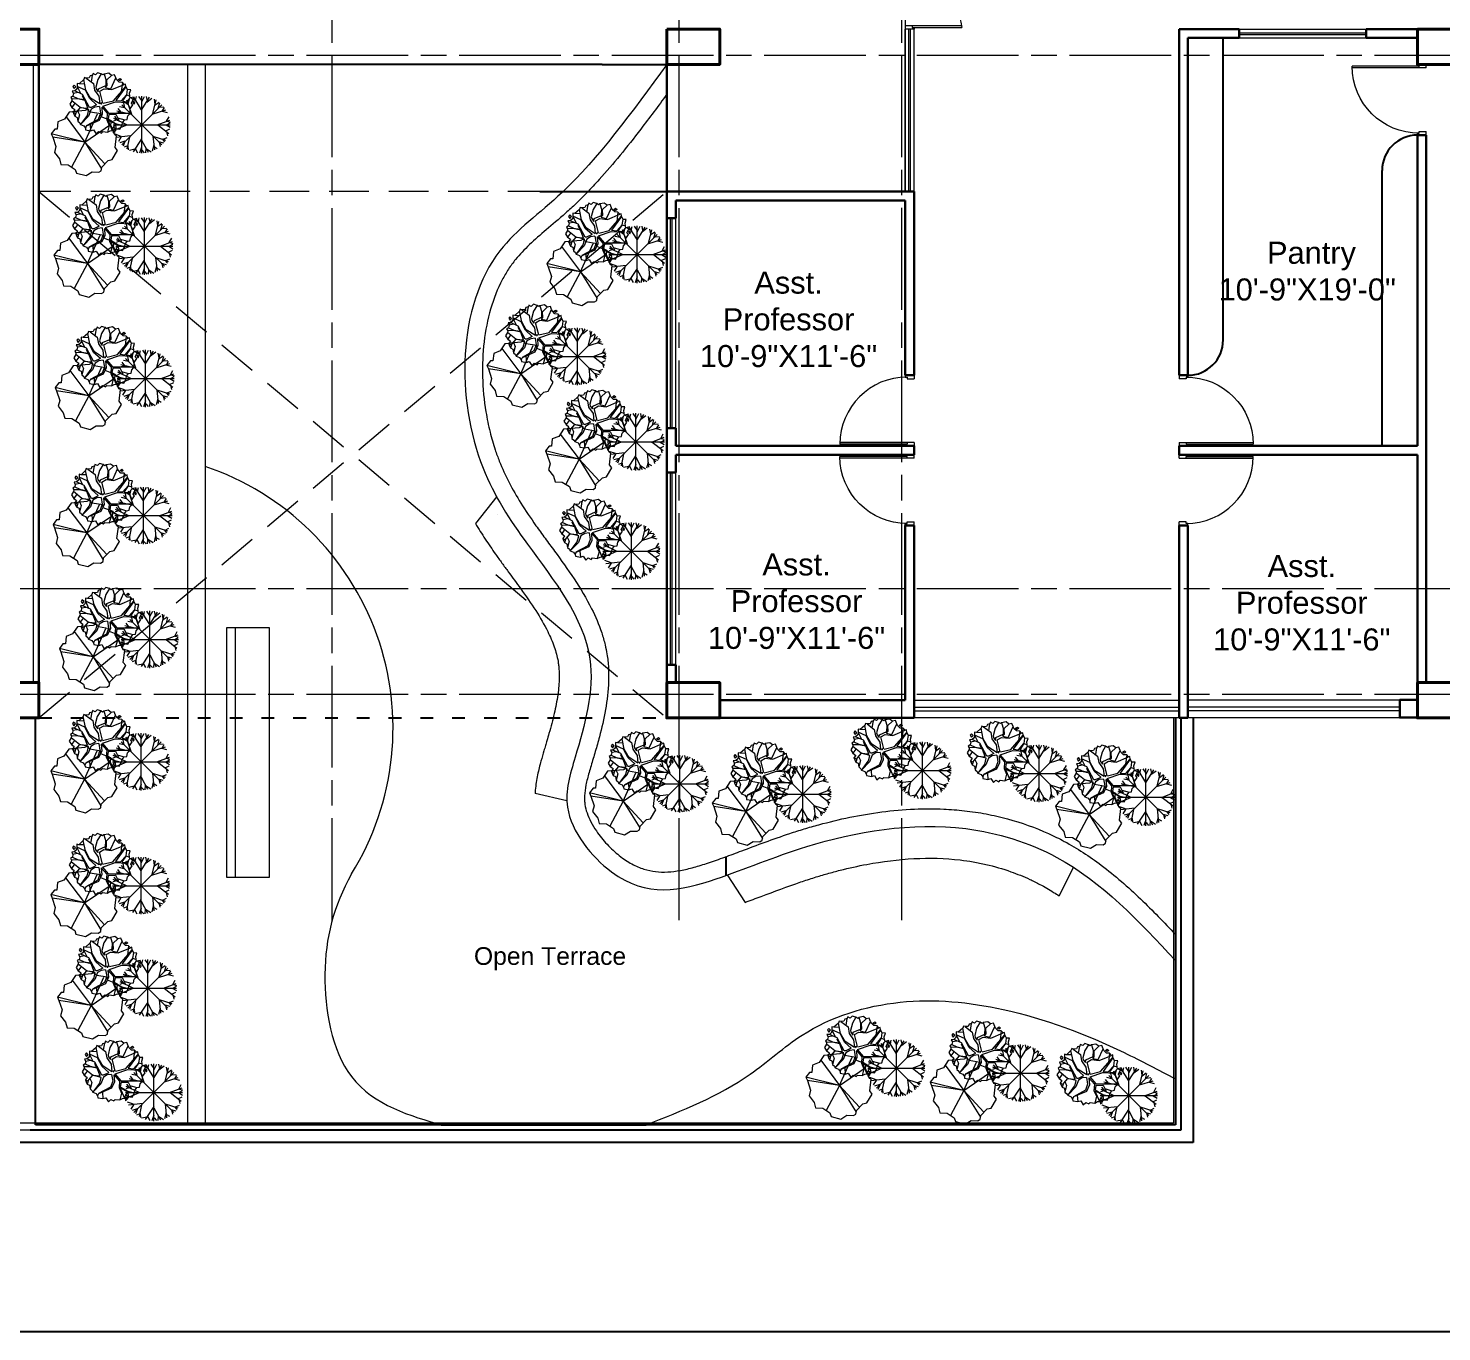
# Model space of a CAD drawing. Header units: inches. Extents: x -12 to 20935469, y -1604 to 24729220.
# Drawn here: x 20896699 to 20897499, y 24716552 to 24717290 of the extents above; entities that cross this region are included whole.
import ezdxf

# ---------------------------------------------------------------- set-up
doc = ezdxf.new("R2010")
doc.units = ezdxf.units.IN
doc.header["$LTSCALE"] = 0.03
doc.header["$MEASUREMENT"] = 0
for name, pattern in [('ACAD_ISO03W100', [30, 12, -18]), ('ACAD_ISO08W100', [36, 24, -3, 6, -3]), ('DASHED2', [0.375, 0.25, -0.125])]:
    doc.linetypes.add(name, pattern=pattern)
for name, color, linetype, lineweight in [('column', 1, 'Continuous', 40), ('Door', 7, 'Continuous', 18), ('Dot', 253, 'Continuous', 0), ('Grid Line', 252, 'Continuous', 18), ('Hatch', 253, 'Continuous', 15), ('hatch-1', 253, 'Continuous', 5), ('ILLUSTR-TREE', 74, 'Continuous', 0), ('Main Wall', 7, 'Continuous', 30), ('wind.', 150, 'Continuous', 20)]:
    doc.layers.add(name, color=color, linetype=linetype, lineweight=lineweight)
doc.layers.add('FUR', color=251, linetype='Continuous')
doc.layers.add('TEXT', color=7, linetype='Continuous')
doc.styles.add('2', font='swisscl.ttf')
doc.styles.add('ATTR', font='romans.shx', dxfattribs={"width": 0.8, "height": 0.7})

# ---------------------------------------------------------------- blocks, each defined once
blk = doc.blocks.new('fff')
at = {"layer": 'Grid Line', "color": 252, "linetype": 'ACAD_ISO08W100', "lineweight": 9, "ltscale": 80, "true_color": 0x939598}
for p, q in [((20831844.25, 24723521.1), (20831844.25, 24724698.78)), ((20832040.78, 24723521.1), (20832040.78, 24724698.78)), ((20832166.78, 24723521.11), (20832166.78, 24724698.79)), ((20833096.95, 24724010.75), (20830726.15, 24724010.75)), ((20833096.95, 24723708.72), (20830726.15, 24723708.72)), ((20833096.95, 24723648.75), (20830726.15, 24723648.75))]:
    blk.add_line(p, q, dxfattribs=at)
blk = doc.blocks.new('A$C36295410')
at = {"layer": 'Door'}
for p, q in [((1, 4), (1, 32)), ((2, 0), (2, 31.98)), ((58, 0), (58, 31.98)), ((59, 4), (59, 32)), ((1, 5), (0, 5)), ((2, 4), (1, 4)), ((58, 4), (59, 4)), ((59, 5), (60, 5)), ((2, 0), (0, 0)), ((58, 0), (60, 0))]:
    blk.add_line(p, q, dxfattribs=at)
for centre, start, end in [((-2.53, -0.34), 0.59063, 83.77826), ((62.53, -0.34), 96.22174, 179.40937)]:
    blk.add_arc(centre, 32.53, start, end, dxfattribs=at)
blk = doc.blocks.new('$D40')
at = {"layer": 'Door'}
for p, q in [((1, 4), (1, 42)), ((2, 0), (2, 41.99)), ((1, 5), (0, 5)), ((2, 0), (0, 0)), ((2, 4), (1, 4)), ((39, 4), (38, 4)), ((38, 4), (38, 0)), ((40, 0), (38, 0)), ((40, 5), (38.99, 5)), ((39, 5), (39, 4))]:
    blk.add_line(p, q, dxfattribs=at)
blk.add_arc((1, 4), 38, 0, 90, dxfattribs=at)
blk = doc.blocks.new('TREE_009')
at = {"layer": 'ILLUSTR-TREE'}
for p, q in [((-12174.2, 13910.3), (-12175.7, 13905.2)), ((-12166.7, 13906.7), (-12174.2, 13910.3)), ((-12160.5, 13912.9), (-12166.7, 13906.7)), ((-12149.3, 13909.5), (-12160.5, 13912.9)), ((-12149.3, 13909.5), (-12160.3, 13891.8)), ((-12144, 13905.9), (-12149.3, 13909.5)), ((-12140.5, 13908.8), (-12144, 13905.9)), ((-12126.8, 13911.1), (-12140.5, 13908.8)), ((-12140.5, 13908.8), (-12134.4, 13889)), ((-12118.3, 13904.7), (-12126.8, 13911.1)), ((-12108.9, 13906.7), (-12118.3, 13904.7)), ((-12105.2, 13896.8), (-12108.9, 13906.7)), ((-12232, 13875), (-12235.4, 13870.6)), ((-12235.4, 13870.6), (-12231.3, 13864.4)), ((-12226.5, 13869.7), (-12232, 13875)), ((-12231.3, 13864.4), (-12226.5, 13869.7)), ((-12223.7, 13862.7), (-12230.1, 13857.3)), ((-12222.4, 13870.7), (-12223.7, 13862.7)), ((-12222.4, 13880.3), (-12222.4, 13870.7)), ((-12216.4, 13879.1), (-12222.4, 13880.3)), ((-12197.7, 13860.1), (-12222.4, 13871.4)), ((-12222.4, 13870.7), (-12212.5, 13850.2)), ((-12202.6, 13891.8), (-12216.4, 13879.1)), ((-12199.9, 13878.4), (-12216.4, 13879.1)), ((-12200.4, 13897.9), (-12202.6, 13891.8)), ((-12196, 13860.1), (-12202.6, 13891.8)), ((-12195.5, 13896.1), (-12200.4, 13897.9)), ((-12185.9, 13897), (-12195.5, 13896.1)), ((-12195.5, 13896.1), (-12173.5, 13879.8)), ((-12183.2, 13903.2), (-12185.9, 13897)), ((-12175.7, 13905.2), (-12183.2, 13903.2)), ((-12179.5, 13884.1), (-12175.7, 13905.2)), ((-12173.5, 13879.8), (-12170.2, 13860.1)), ((-12160.3, 13891.8), (-12166.3, 13869.3)), ((-12166.3, 13869.3), (-12165.2, 13863.6)), ((-12165.2, 13863.6), (-12158.6, 13855.2)), ((-12158.6, 13855.2), (-12157.5, 13863.6)), ((-12157.5, 13863.6), (-12135.5, 13873.5)), ((-12153.7, 13856.6), (-12140.5, 13864.3)), ((-12140.5, 13864.3), (-12117.3, 13861.5)), ((-12132.7, 13872.8), (-12137.2, 13867.9)), ((-12136.6, 13867.9), (-12120.1, 13864.3)), ((-12135, 13873.5), (-12134.4, 13890.4)), ((-12133.3, 13891.1), (-12132.7, 13872.8)), ((-12132.1, 13891.3), (-12118.3, 13904.7)), ((-12120.1, 13864.3), (-12105.2, 13896.8)), ((-12117.3, 13861.5), (-12079.9, 13877)), ((-12112.4, 13827.6), (-12075, 13870.7)), ((-12102.7, 13891.7), (-12105.2, 13896.8)), ((-12075, 13870), (-12105.2, 13828.4)), ((-12095.1, 13883.8), (-12102.7, 13891.7)), ((-12097.9, 13891.8), (-12092.4, 13895.4)), ((-12093, 13888.3), (-12097.9, 13891.8)), ((-12085.4, 13883.4), (-12095.1, 13883.8)), ((-12088, 13891.8), (-12093, 13888.3)), ((-12092.4, 13895.4), (-12088, 13891.8)), ((-12085.4, 13883.4), (-12088.7, 13855.2)), ((-12079.9, 13877), (-12085.4, 13883.4)), ((-12075.9, 13878.5), (-12079.9, 13877)), ((-12075, 13870.7), (-12075.9, 13878.5)), ((-12070, 13861.5), (-12075, 13870.7)), ((-12238.9, 13827.6), (-12245.1, 13817.7)), ((-12235.6, 13841.8), (-12241.6, 13838)), ((-12241.6, 13838), (-12238.4, 13832.6)), ((-12238.4, 13832.6), (-12238.9, 13827.6)), ((-12213.6, 13807.2), (-12238.9, 13827.6)), ((-12221.3, 13833.3), (-12238.4, 13832.6)), ((-12229.6, 13819.9), (-12238.4, 13807.2)), ((-12230.1, 13857.3), (-12237.5, 13856.5)), ((-12237.5, 13856.5), (-12234, 13849.5)), ((-12234, 13849.5), (-12235.6, 13841.8)), ((-12235.6, 13841.8), (-12220.2, 13834.7)), ((-12220.8, 13852.3), (-12234, 13849.5)), ((-12206.5, 13846.7), (-12230.1, 13857.3)), ((-12198.8, 13828.4), (-12221.3, 13833.3)), ((-12220.2, 13834.7), (-12201.5, 13831.2)), ((-12185, 13807.2), (-12206.5, 13846.7)), ((-12202.1, 13833.3), (-12206.5, 13842.5)), ((-12201.5, 13831.2), (-12202.1, 13833.3)), ((-12190, 13805.1), (-12198.8, 13828.4)), ((-12184.5, 13834), (-12197.7, 13860.1)), ((-12182.3, 13835.4), (-12196, 13860.1)), ((-12164.1, 13815.7), (-12184.5, 13834)), ((-12154.2, 13817.8), (-12182.3, 13835.4)), ((-12170.2, 13860.1), (-12157, 13841.1)), ((-12157, 13841.1), (-12154.2, 13818.5)), ((-12144.3, 13820.6), (-12153.7, 13856.6)), ((-12150.4, 13819.9), (-12150.9, 13817.8)), ((-12147.6, 13820.6), (-12150.4, 13819.9)), ((-12148.7, 13818.5), (-12147.6, 13820.6)), ((-12144.3, 13811.4), (-12105.8, 13824.8)), ((-12143.8, 13819.9), (-12112.4, 13827.6)), ((-12105.8, 13824.8), (-12070.6, 13822.7)), ((-12105.2, 13828.4), (-12089.3, 13826.9)), ((-12089.3, 13826.9), (-12072.8, 13845.3)), ((-12072.8, 13845.3), (-12085.4, 13826.9)), ((-12085.4, 13826.2), (-12071.1, 13824.8)), ((-12072.2, 13845.3), (-12070, 13861.5)), ((-12072.2, 13845.3), (-12062.3, 13841.8)), ((-12071.1, 13824.8), (-12061.2, 13836.1)), ((-12070.6, 13822.7), (-12061.8, 13803)), ((-12060.1, 13860.9), (-12070, 13861.5)), ((-12063.5, 13850.3), (-12060.1, 13860.9)), ((-12062.3, 13841.8), (-12063.5, 13850.3)), ((-12061.2, 13836.1), (-12062.3, 13841.8)), ((-12049.1, 13838.8), (-12061.2, 13836.1)), ((-12058, 13820.3), (-12049.1, 13838.8)), ((-12053.9, 13815), (-12058, 13820.3)), ((-12051.8, 13826.5), (-12053.9, 13822.1)), ((-12053.9, 13822.1), (-12049.7, 13817.7)), ((-12047.7, 13822.1), (-12051.8, 13826.5)), ((-12049.7, 13817.7), (-12047.7, 13822.1)), ((-12245.1, 13817.7), (-12238.4, 13807.2)), ((-12238.4, 13807.2), (-12229.9, 13800.9)), ((-12229.9, 13800.9), (-12235.1, 13793.1)), ((-12227.4, 13788.9), (-12235.1, 13793.1)), ((-12235.1, 13793.1), (-12232.7, 13786.8)), ((-12232.7, 13786.8), (-12229.6, 13780.4)), ((-12225.7, 13793.1), (-12229.6, 13780.4)), ((-12229.6, 13780.4), (-12222.4, 13777.1)), ((-12213.6, 13807.2), (-12225.7, 13793.1)), ((-12222.4, 13777.1), (-12220.8, 13765.6)), ((-12221.3, 13797.3), (-12215.8, 13785.3)), ((-12215.8, 13785.3), (-12220.8, 13765.6)), ((-12186.7, 13800.8), (-12213.6, 13807.2)), ((-12213.1, 13807.2), (-12190, 13805.1)), ((-12212.5, 13755), (-12191.6, 13783.2)), ((-12187.8, 13781.1), (-12212.5, 13755.7)), ((-12191.1, 13783.2), (-12186.7, 13800.8)), ((-12180.1, 13801.6), (-12187.8, 13781.1)), ((-12180.6, 13807.2), (-12185, 13807.2)), ((-12164.1, 13815), (-12180.6, 13807.2)), ((-12168.5, 13808.6), (-12180.1, 13801.6)), ((-12155.3, 13810), (-12168.5, 13808.6)), ((-12152, 13789.6), (-12158.6, 13771.2)), ((-12146.5, 13787.4), (-12155.9, 13767.7)), ((-12155.3, 13810), (-12152, 13789.6)), ((-12150.9, 13817.8), (-12148.7, 13818.5)), ((-12148.2, 13809.3), (-12131.1, 13789.6)), ((-12148.2, 13808.6), (-12146.5, 13787.4)), ((-12144.3, 13810.7), (-12127.2, 13790.3)), ((-12131.1, 13789.6), (-12132.7, 13769.8)), ((-12126.7, 13786), (-12128.9, 13772.6)), ((-12127.2, 13790.3), (-12064.5, 13790.3)), ((-12126.7, 13786), (-12105.2, 13786.7)), ((-12105.2, 13786.7), (-12095.9, 13768.4)), ((-12070.4, 13771), (-12068.3, 13781.5)), ((-12068.3, 13781.5), (-12063.5, 13786.8)), ((-12064.5, 13790.3), (-12061.4, 13796.5)), ((-12063.5, 13786.8), (-12064.5, 13790.3)), ((-12061.8, 13803), (-12053.9, 13815)), ((-12061.4, 13796.5), (-12061.8, 13803)), ((-12220.8, 13765.6), (-12214.8, 13760.4)), ((-12214.8, 13760.4), (-12212.5, 13755.7)), ((-12212.5, 13755.7), (-12202.4, 13751.6)), ((-12202.4, 13751.6), (-12197.7, 13744.4)), ((-12194.9, 13750.8), (-12197.7, 13744.4)), ((-12197.7, 13744.4), (-12196.9, 13739.2)), ((-12196.9, 13739.2), (-12181.7, 13736.7)), ((-12158.6, 13771.2), (-12194.9, 13751.5)), ((-12155.9, 13767.7), (-12194.9, 13750.8)), ((-12183.4, 13755), (-12181.7, 13736.7)), ((-12181.7, 13736.7), (-12172.8, 13739.2)), ((-12172.8, 13739.2), (-12165.3, 13726.9)), ((-12165.3, 13726.9), (-12157.7, 13733.9)), ((-12157.7, 13733.9), (-12148.8, 13729.5)), ((-12148.8, 13729.5), (-12144.6, 13733.9)), ((-12144.6, 13733.9), (-12130.5, 13732.4)), ((-12132.7, 13769.8), (-12125, 13752.9)), ((-12125, 13752.9), (-12130.5, 13732.4)), ((-12130.5, 13732.4), (-12122, 13736.6)), ((-12130, 13769.8), (-12116.2, 13737.4)), ((-12129.4, 13769.1), (-12106.3, 13757.1)), ((-12128.9, 13772.6), (-12106.3, 13758.5)), ((-12122, 13736.6), (-12116.2, 13737.4)), ((-12116.2, 13737.4), (-12112.3, 13748)), ((-12108.3, 13740.7), (-12113.8, 13737.2)), ((-12113.8, 13737.2), (-12113.2, 13730.1)), ((-12113.2, 13730.1), (-12107.7, 13734.4)), ((-12112.3, 13748), (-12105.2, 13742.3)), ((-12107.7, 13734.4), (-12108.3, 13740.7)), ((-12106.3, 13758.5), (-12086, 13753.6)), ((-12106.3, 13757.1), (-12105.2, 13742.3)), ((-12105.2, 13742.3), (-12093.1, 13741)), ((-12099.7, 13776.2), (-12078.3, 13769.8)), ((-12093.1, 13741), (-12086, 13753.6)), ((-12086, 13753.6), (-12084.8, 13761.3)), ((-12084.8, 13761.3), (-12078.3, 13769.8)), ((-12078.3, 13769.8), (-12070.4, 13771))]:
    blk.add_line(p, q, dxfattribs=at)
at = {"layer": 'ILLUSTR-TREE', "style": 'ATTR', "width": 0.8, "flags": 9}
blk.add_attdef('ESTCODE', (-12147.6, 13820.6), '', height=1.05, dxfattribs=at)
blk = doc.blocks.new('TREE_018')
at = {"layer": 'ILLUSTR-TREE'}
for p, q in [((-11053.7, 14115.6), (-11060.6, 14112.1)), ((-11046.1, 14107.7), (-11053.7, 14115.6)), ((-11138.3, 14080.3), (-11140.4, 14059.2)), ((-11119.7, 14087.4), (-11138.3, 14080.3)), ((-11106, 14107.7), (-11119.7, 14087.4)), ((-11115.1, 14094.2), (-11061.1, 14022.2)), ((-11060.6, 14112.1), (-11106, 14107.7)), ((-11061.1, 14022.2), (-11025.1, 14103.2)), ((-11061.1, 14022.2), (-10987.7, 14072.4)), ((-11014.5, 14102.4), (-11046.1, 14107.7)), ((-11014.5, 14094.4), (-11014.5, 14102.4)), ((-10985.6, 14083), (-11014.5, 14094.4)), ((-10987, 14070.6), (-10985.6, 14083)), ((-11147.2, 14059.2), (-11157.5, 14046)), ((-11061.1, 14022.2), (-11157.5, 14046)), ((-11157.5, 14046), (-11153.4, 14036.3)), ((-11061.1, 14022.2), (-11153.4, 14036.3)), ((-11153.4, 14036.3), (-11144.5, 14008.9)), ((-11140.4, 14059.2), (-11147.2, 14059.2)), ((-10975.3, 14042.4), (-10987, 14070.6)), ((-10970.5, 14039.8), (-10975.3, 14042.4)), ((-10974.6, 14006.3), (-10970.5, 14039.8)), ((-11144.5, 14008.9), (-11148.6, 13992.2)), ((-11148.6, 13992.2), (-11134.2, 13973.7)), ((-11061.1, 14022.2), (-11099.1, 13950.3)), ((-11061.1, 14022.2), (-11003.8, 13960)), ((-11061.1, 14022.2), (-11013.8, 13945.4)), ((-10982.9, 13971.9), (-10967.7, 13997.5)), ((-10967.7, 13997.5), (-10974.6, 14006.3)), ((-11134.2, 13973.7), (-11130, 13957.8)), ((-11130, 13957.8), (-11109.4, 13956.9)), ((-11109.4, 13956.9), (-11088.8, 13943.7)), ((-11014.5, 13940.2), (-11013.1, 13950.7)), ((-11013.1, 13950.7), (-10994.6, 13969.2)), ((-10994.6, 13969.2), (-10982.9, 13971.9)), ((-11088.8, 13943.7), (-11085.3, 13933.1)), ((-11085.3, 13933.1), (-11057.8, 13926)), ((-11057.8, 13926), (-11040.6, 13936.6)), ((-11040.6, 13936.6), (-11021.4, 13935.7)), ((-11021.4, 13935.7), (-11014.5, 13940.2))]:
    blk.add_line(p, q, dxfattribs=at)
at = {"layer": 'ILLUSTR-TREE', "style": 'ATTR', "width": 0.8, "flags": 9}
blk.add_attdef('ESTCODE', (-11061.1, 14022.2), '', height=1.05, dxfattribs=at)
blk = doc.blocks.new('TREE_007')
at = {"layer": 'ILLUSTR-TREE'}
for p, q in [((-12481.3, 14091.7), (-12477.4, 14109.3)), ((-12456, 14102.3), (-12471.4, 14111.4)), ((-12438.9, 14074.7), (-12463.7, 14114.2)), ((-12457.6, 14104.4), (-12454.9, 14116.4)), ((-12438.3, 14103.7), (-12447.7, 14117.1)), ((-12438.6, 13937.8), (-12438.6, 14117.8)), ((-12438.3, 14100.1), (-12429.5, 14117.1)), ((-12438.3, 14075.5), (-12414.1, 14114.2)), ((-12420.7, 14103), (-12423.5, 14117.1)), ((-12422.9, 14099.4), (-12407, 14111.4)), ((-12396.5, 14092.4), (-12398.7, 14107.9)), ((-12504.9, 14067.7), (-12521.4, 14062.8)), ((-12470.8, 14059.9), (-12517, 14070.5)), ((-12503.3, 14067), (-12512.6, 14079)), ((-12492.3, 14081.1), (-12508.2, 14084.6)), ((-12375.6, 14090.8), (-12501.6, 13964.8)), ((-12501.6, 14090.8), (-12375.6, 13964.8)), ((-12491.7, 14081.1), (-12495, 14097.3)), ((-12480.7, 14091), (-12492.8, 14099.4)), ((-12469.7, 14059.9), (-12485.7, 14105.1)), ((-12405.3, 14061.3), (-12362.4, 14074.7)), ((-12403.7, 14062.8), (-12393.2, 14105.8)), ((-12396.5, 14090.3), (-12383.9, 14099.4)), ((-12386.6, 14080.4), (-12381.7, 14097.3)), ((-12382.8, 14083.2), (-12369, 14084.6)), ((-12374.5, 14070.5), (-12358.6, 14066.3)), ((-12372.9, 14071.2), (-12366.3, 14081.8)), ((-12528.6, 14027.8), (-12348.6, 14027.8)), ((-12516.5, 14027.5), (-12528, 14021.1)), ((-12516.5, 14043), (-12527.5, 14039.5)), ((-12518.1, 14026.8), (-12527.5, 14033.8)), ((-12485.1, 14026.8), (-12526.9, 14009.2)), ((-12485.1, 14027.5), (-12526.4, 14047.2)), ((-12513.7, 14041.6), (-12523.6, 14054.3)), ((-12389.4, 14027.5), (-12349.8, 14042.3)), ((-12387.7, 14027.5), (-12353.1, 14000.7)), ((-12361.9, 14027.5), (-12349.2, 14019.7)), ((-12360.2, 14038.8), (-12352.5, 14052.9)), ((-12360.2, 14027.5), (-12349.2, 14033.8)), ((-12358.6, 14038.8), (-12349.2, 14036)), ((-12515.9, 14014.1), (-12526.9, 14017.6)), ((-12520.3, 14012), (-12525.3, 14005.6)), ((-12502.7, 13990.8), (-12522.5, 13997.9)), ((-12473.6, 13992.9), (-12518.7, 13988)), ((-12502.7, 13989.4), (-12511.5, 13975.3)), ((-12491.2, 13976), (-12507.7, 13971.1)), ((-12491.2, 13974.6), (-12496.7, 13960.5)), ((-12477.4, 13988.7), (-12485.1, 13952)), ((-12439.4, 13983.8), (-12465.9, 13942.9)), ((-12438.9, 13979.5), (-12418.5, 13941.4)), ((-12403.1, 13992.2), (-12363.5, 13979.5)), ((-12403.1, 13992.2), (-12398.7, 13948.5)), ((-12385.5, 13974.6), (-12370.1, 13970.4)), ((-12374, 13983.1), (-12366.3, 13973.9)), ((-12370.7, 13982.3), (-12358.6, 13988)), ((-12363, 14008.4), (-12350.3, 14014.8)), ((-12360.2, 14006.3), (-12356.9, 13992.9)), ((-12482.9, 13961.2), (-12493.9, 13957)), ((-12482.4, 13961.2), (-12481.3, 13949.2)), ((-12460.4, 13950.6), (-12477.4, 13947.1)), ((-12459.3, 13952.7), (-12452.1, 13939.3)), ((-12438.9, 13957), (-12445.5, 13938.6)), ((-12438.3, 13947.8), (-12430.6, 13939.3)), ((-12425.7, 13953.4), (-12426.8, 13939.3)), ((-12424.6, 13953.4), (-12408.6, 13942.9)), ((-12400.4, 13964), (-12405.3, 13945)), ((-12399.3, 13959.1), (-12389.4, 13953.4)), ((-12383.3, 13972.5), (-12380, 13959.8))]:
    blk.add_line(p, q, dxfattribs=at)
at = {"layer": 'ILLUSTR-TREE', "style": 'ATTR', "width": 0.8, "flags": 9}
blk.add_attdef('ESTCODE', (-12438.6, 14027.8), '', height=1.05, dxfattribs=at)

msp = doc.modelspace()

# ---------------------------------------------------------------- linework, layer by layer
for p, q in [((20897375.12, 24717113.69), (20897375.12, 24717284.69)), ((20896842.25, 24717269.69), (20896704.62, 24717269.69)), ((20896842.25, 24717269.69), (20896704.62, 24717269.69)), ((20896704.62, 24717269.69), (20896704.62, 24717033.86)), ((20896704.62, 24716899.69), (20896704.62, 24717269.69)), ((20897023.54, 24717269.71), (20896842.25, 24717269.71)), ((20897023.54, 24717269.71), (20897060.15, 24717269.73)), ((20897485.12, 24717229.69), (20897485.12, 24717229.69)), ((20897465.12, 24717053.69), (20897465.12, 24717209.69)), ((20896988.15, 24717197.69), (20897060.12, 24717197.69)), ((20897060.12, 24717182.69), (20897065.15, 24717182.69)), ((20897355.12, 24717093.69), (20897355.12, 24717093.69)), ((20897060.12, 24716929.69), (20897065.15, 24716929.69)), ((20897060.12, 24716919.69), (20897065.15, 24716919.69)), ((20896702.62, 24716669.22), (20896702.62, 24716899.69)), ((20897348.09, 24716899.69), (20897348.09, 24716669.22)), ((20897351.09, 24716899.69), (20897351.09, 24716666.22)), ((20897358.09, 24716899.69), (20897358.09, 24716659.22)), ((20897358.09, 24716899.69), (20897358.09, 24716659.22)), ((20897093.68, 24716810.46), (20897093.68, 24716821.09)), ((20897351.09, 24716666.22), (20896699.62, 24716666.22)), ((20897348.09, 24716669.22), (20896702.62, 24716669.22)), ((20896932.35, 24716669.22), (20897048.35, 24716669.22)), ((20897358.09, 24716659.22), (20896674.62, 24716659.22)), ((20897358.09, 24716659.22), (20896674.62, 24716659.22))]:
    msp.add_line(p, q)
at = {"lineweight": 9}
for p, q in [((20896788.71, 24717269.69), (20896788.71, 24716669.22)), ((20896798.71, 24717269.69), (20896798.71, 24716669.22)), ((20896963.83, 24717024.96), (20896951.72, 24717009.73)), ((20896815.93, 24716809.3), (20896815.93, 24716950.92)), ((20897003.52, 24716852.67), (20896985.56, 24716856.87)), ((20897282.22, 24716798.89), (20897290.43, 24716815.03)), ((20897094.36, 24716810.74), (20897104.4, 24716795.19))]:
    msp.add_line(p, q, dxfattribs=at)
at = {"linetype": 'ACAD_ISO03W100', "ltscale": 20}
msp.add_line((20896704.62, 24716899.69), (20897060.12, 24716899.69), dxfattribs=at)
at = {"lineweight": 9}
msp.add_lwpolyline([(20896810.93, 24716950.92), (20896834.93, 24716950.92), (20896834.93, 24716809.3), (20896810.93, 24716809.3)], close=True, dxfattribs=at)
for centre, start, end in [((20897485.12, 24717209.69), 90, 180), ((20897355.12, 24717113.69), 270, 0)]:
    msp.add_arc(centre, 20, start, end)
msp.add_arc((20896748.65, 24716893.84), 156.45, 328.1554, 71.33964, dxfattribs=at)
for points, knots in [([(20897060.12, 24717269.69), (20897040.55, 24717242.93), (20897008.49, 24717199.09), (20896941.81, 24717153.76), (20896940.26, 24717058.78), (20896984.47, 24716991.78), (20897026.19, 24716940.64), (20897010.89, 24716885.54), (20896998.15, 24716844.71), (20897038.2, 24716795.32), (20897083.11, 24716804.95), (20897145.27, 24716831.53), (20897217.47, 24716844.06), (20897294.3, 24716820.11), (20897327.46, 24716784.51), (20897348.09, 24716762.37)], [0, 0, 0, 0, 75.891033, 124.319994, 247.72063, 297.545911, 371.518985, 427.850137, 457.287964, 500.98856, 579.149679, 641.264129, 732.991685, 786.998884, 875.950909, 875.950909, 875.950909, 875.950909]), ([(20897060.15, 24717252.82), (20897055.23, 24717246.13), (20897050.29, 24717239.48), (20897037.61, 24717222.97), (20897029.83, 24717213.34), (20897019.55, 24717201.94), (20897017.21, 24717199.43), (20897012.82, 24717194.91), (20897010.77, 24717192.87), (20897007.72, 24717189.96), (20897006.73, 24717189.04), (20897004.77, 24717187.25), (20897003.8, 24717186.37), (20897000.89, 24717183.79), (20896998.98, 24717182.14), (20896993.54, 24717177.49), (20896990.12, 24717174.63), (20896983.76, 24717169.02), (20896980.82, 24717166.27), (20896976.87, 24717162.08), (20896975.63, 24717160.69), (20896973.76, 24717158.38), (20896973.07, 24717157.49), (20896971.73, 24717155.66), (20896971.08, 24717154.72), (20896969.19, 24717151.83), (20896968, 24717149.81), (20896964.24, 24717142.64), (20896962.05, 24717137.09), (20896958.62, 24717125.28), (20896957.39, 24717119.03), (20896955.88, 24717106.14), (20896955.6, 24717099.51), (20896955.97, 24717086.19), (20896956.61, 24717079.5), (20896958.32, 24717069.09), (20896959.11, 24717065.28), (20896960.88, 24717058.14), (20896961.85, 24717054.79), (20896963.65, 24717049.35), (20896964.43, 24717047.21), (20896966.89, 24717040.93), (20896968.74, 24717036.91), (20896972.82, 24717029.03), (20896975.05, 24717025.17), (20896980.12, 24717017.06), (20896983, 24717012.81), (20896987.71, 24717006.15), (20896989.42, 24717003.77), (20896992.94, 24716998.96), (20896994.73, 24716996.53), (20897000.26, 24716988.98), (20897004.03, 24716983.75), (20897011.2, 24716972.94), (20897014.59, 24716967.35), (20897019.72, 24716957.11), (20897021.67, 24716952.58), (20897023.98, 24716945.61), (20897024.64, 24716943.3), (20897025.59, 24716939.27), (20897025.93, 24716937.58), (20897026.43, 24716934.57), (20897026.6, 24716933.27), (20897026.88, 24716930.67), (20897026.99, 24716929.37), (20897027.21, 24716925.48), (20897027.22, 24716922.9), (20897026.95, 24716914.94), (20897026.31, 24716909.61), (20897024.45, 24716899.11), (20897023.24, 24716893.95), (20897021.18, 24716886.12), (20897020.41, 24716883.38), (20897019.23, 24716879.31), (20897018.83, 24716877.95), (20897018.02, 24716875.23), (20897017.61, 24716873.88), (20897016.82, 24716871.24), (20897016.44, 24716869.95), (20897015.39, 24716866.26), (20897014.79, 24716863.94), (20897013.91, 24716859.57), (20897013.62, 24716857.52), (20897013.48, 24716854.69), (20897013.48, 24716853.82), (20897013.55, 24716852.15), (20897013.63, 24716851.35), (20897013.97, 24716849.07), (20897014.36, 24716847.49), (20897015.49, 24716844.2), (20897016.23, 24716842.5), (20897018.01, 24716839.07), (20897019.05, 24716837.34), (20897022, 24716833.01), (20897024.08, 24716830.44), (20897028.51, 24716825.72), (20897030.87, 24716823.56), (20897034.41, 24716820.74), (20897035.62, 24716819.86), (20897037.99, 24716818.28), (20897039.15, 24716817.58), (20897042.63, 24716815.69), (20897044.88, 24716814.74), (20897049.34, 24716813.34), (20897051.54, 24716812.88), (20897056.01, 24716812.37), (20897058.28, 24716812.31), (20897062.95, 24716812.54), (20897065.36, 24716812.84), (20897070.32, 24716813.74), (20897072.88, 24716814.34), (20897078.16, 24716815.8), (20897080.87, 24716816.64), (20897085.17, 24716818.08), (20897086.71, 24716818.6), (20897089.8, 24716819.69), (20897091.36, 24716820.24), (20897096.08, 24716821.96), (20897099.29, 24716823.16), (20897111.12, 24716827.6), (20897120.13, 24716831.02), (20897132.42, 24716835.09), (20897135.12, 24716835.95), (20897140.63, 24716837.62), (20897143.43, 24716838.43), (20897151.93, 24716840.74), (20897157.75, 24716842.15), (20897175.56, 24716845.8), (20897187.89, 24716847.48), (20897205.88, 24716848.26), (20897211.38, 24716848.27), (20897220.81, 24716847.86), (20897224.74, 24716847.56), (20897232.76, 24716846.66), (20897236.86, 24716846.04), (20897244.98, 24716844.49), (20897249.01, 24716843.56), (20897260.96, 24716840.31), (20897268.75, 24716837.53), (20897279.25, 24716832.78), (20897282.22, 24716831.32), (20897288.83, 24716827.78), (20897292.42, 24716825.65), (20897299.39, 24716821.15), (20897302.77, 24716818.78), (20897313.94, 24716810.38), (20897321.31, 24716803.9), (20897335.17, 24716790.61), (20897341.69, 24716783.82), (20897348.09, 24716777.02)], [10.368727, 10.368727, 10.368727, 10.368727, 29.358269, 29.358269, 58.716538, 58.716538, 67.310175, 67.310175, 74.734432, 74.734432, 78.265395, 78.265395, 81.796359, 81.796359, 88.858286, 88.858286, 102.308176, 102.308176, 115.758067, 115.758067, 122.383944, 122.383944, 126.480238, 126.480238, 130.576532, 130.576532, 138.769119, 138.769119, 158.54932, 158.54932, 178.32952, 178.32952, 198.109721, 198.109721, 217.889922, 217.889922, 229.530459, 229.530459, 240.194525, 240.194525, 247.339527, 247.339527, 261.629533, 261.629533, 275.919538, 275.919538, 291.909953, 291.909953, 300.681127, 300.681127, 309.452301, 309.452301, 327.512812, 327.512812, 345.573323, 345.573323, 359.101386, 359.101386, 365.632441, 365.632441, 370.283663, 370.283663, 373.785157, 373.785157, 377.28665, 377.28665, 384.289638, 384.289638, 398.944414, 398.944414, 413.59919, 413.59919, 421.628616, 421.628616, 425.715041, 425.715041, 429.834715, 429.834715, 433.954388, 433.954388, 441.954237, 441.954237, 449.954086, 449.954086, 453.703009, 453.703009, 457.275724, 457.275724, 464.057045, 464.057045, 470.838367, 470.838367, 477.619688, 477.619688, 488.14085, 488.14085, 498.662012, 498.662012, 504.233316, 504.233316, 509.80462, 509.80462, 521.092662, 521.092662, 532.380703, 532.380703, 543.668745, 543.668745, 554.956786, 554.956786, 566.244827, 566.244827, 577.532869, 577.532869, 583.663299, 583.663299, 589.793729, 589.793729, 602.05459, 602.05459, 634.040824, 634.040824, 642.873949, 642.873949, 651.707073, 651.707073, 669.373322, 669.373322, 704.70582, 704.70582, 720.137626, 720.137626, 731.120155, 731.120155, 742.625512, 742.625512, 754.130868, 754.130868, 777.141581, 777.141581, 786.43109, 786.43109, 798.221524, 798.221524, 810.011958, 810.011958, 838.230583, 838.230583, 865.488921, 865.488921, 865.488921, 865.488921]), ([(20896951.72, 24717009.73), (20896953.53, 24717006.73), (20896955.39, 24717003.8), (20896959.22, 24716998), (20896961.19, 24716995.14), (20896964.37, 24716990.65), (20896965.56, 24716988.99), (20896967.96, 24716985.69), (20896969.15, 24716984.05), (20896972.73, 24716979.18), (20896975.09, 24716975.98), (20896980.39, 24716968.62), (20896983.27, 24716964.5), (20896988.45, 24716956.41), (20896990.76, 24716952.44), (20896994.13, 24716945.65), (20896995.37, 24716942.77), (20896997.32, 24716937.17), (20896998.04, 24716934.45), (20896998.63, 24716931.05), (20896998.74, 24716930.33), (20896998.92, 24716928.84), (20896999, 24716928.08), (20896999.16, 24716925.77), (20896999.21, 24716924.17), (20896999.14, 24716919.44), (20896998.86, 24716916.17), (20896997.88, 24716909.32), (20896997.19, 24716905.76), (20896995.49, 24716898.42), (20896994.49, 24716894.65), (20896993.02, 24716889.46), (20896992.63, 24716888.1), (20896991.95, 24716885.8), (20896991.68, 24716884.87), (20896991.11, 24716882.98), (20896990.82, 24716882.02), (20896989.98, 24716879.19), (20896989.4, 24716877.27), (20896988.16, 24716872.78), (20896987.49, 24716870.18), (20896986.37, 24716864.66), (20896985.91, 24716861.74), (20896985.62, 24716858.06), (20896985.58, 24716857.47), (20896985.56, 24716856.87)], [272.437846, 272.437846, 272.437846, 272.437846, 282.117893, 282.117893, 291.939706, 291.939706, 297.748218, 297.748218, 303.556731, 303.556731, 315.173756, 315.173756, 330.601296, 330.601296, 346.028835, 346.028835, 357.828073, 357.828073, 369.62731, 369.62731, 372.889372, 372.889372, 376.151434, 376.151434, 382.675557, 382.675557, 394.838185, 394.838185, 407.000812, 407.000812, 419.163439, 419.163439, 423.464634, 423.464634, 426.379797, 426.379797, 429.370481, 429.370481, 434.986782, 434.986782, 441.866899, 441.866899, 448.747016, 448.747016, 450.044709, 450.044709, 450.044709, 450.044709]), ([(20897104.4, 24716795.19), (20897107.46, 24716796.32), (20897110.52, 24716797.46), (20897120.97, 24716801.39), (20897128.38, 24716804.18), (20897138.54, 24716807.63), (20897141.13, 24716808.48), (20897146.12, 24716810.04), (20897148.52, 24716810.76), (20897153.38, 24716812.13), (20897155.83, 24716812.79), (20897163.27, 24716814.67), (20897168.32, 24716815.79), (20897182.2, 24716818.37), (20897191.13, 24716819.51), (20897208.89, 24716820.43), (20897217.71, 24716820.22), (20897228.74, 24716818.92), (20897231.17, 24716818.56), (20897236.01, 24716817.72), (20897238.42, 24716817.23), (20897245.59, 24716815.57), (20897250.28, 24716814.2), (20897258.52, 24716811.29), (20897262.11, 24716809.83), (20897267.53, 24716807.33), (20897269.44, 24716806.39), (20897272.64, 24716804.7), (20897273.96, 24716803.97), (20897276.57, 24716802.46), (20897277.86, 24716801.68), (20897280.17, 24716800.23), (20897281.2, 24716799.57), (20897282.22, 24716798.89)], [592.149418, 592.149418, 592.149418, 592.149418, 603.502584, 603.502584, 630.908137, 630.908137, 640.212851, 640.212851, 648.638129, 648.638129, 657.063407, 657.063407, 673.913963, 673.913963, 702.954715, 702.954715, 731.995467, 731.995467, 740.256391, 740.256391, 748.517315, 748.517315, 765.039163, 765.039163, 778.262367, 778.262367, 785.638159, 785.638159, 790.866791, 790.866791, 796.095423, 796.095423, 800.281205, 800.281205, 800.281205, 800.281205]), ([(20896881.55, 24716811.29), (20896871.39, 24716792.67), (20896862.35, 24716759.59), (20896874.32, 24716685.87), (20896915.59, 24716674.12), (20896932.35, 24716669.22)], [0, 0, 0, 0, 62.984287, 121.733713, 186.051714, 186.051714, 186.051714, 186.051714]), ([(20897048.35, 24716669.22), (20897068.91, 24716677.28), (20897101.07, 24716689.89), (20897140.87, 24716726.8), (20897192.08, 24716742.6), (20897255.86, 24716736.39), (20897307.35, 24716716.7), (20897338.45, 24716700.4), (20897348.09, 24716695.35)], [0, 0, 0, 0, 65.489206, 102.448805, 160.875111, 219.311309, 292.056223, 324.694627, 324.694627, 324.694627, 324.694627])]:
    msp.add_open_spline(points, degree=3, knots=knots, dxfattribs=at)
at = {"layer": 'column', "lineweight": 40, "ltscale": 20}
for points in [[(20896674.62, 24717289.69), (20896674.62, 24717269.69), (20896704.62, 24717269.69), (20896704.62, 24717289.69)], [(20897060.12, 24717289.69), (20897060.12, 24717269.69), (20897090.12, 24717269.69), (20897090.12, 24717289.69)], [(20897485.12, 24717289.69), (20897485.12, 24717269.69), (20897515.12, 24717269.69), (20897515.12, 24717289.69)], [(20896674.62, 24716919.69), (20896674.62, 24716899.69), (20896704.62, 24716899.69), (20896704.62, 24716919.69)], [(20897060.12, 24716919.69), (20897060.12, 24716899.69), (20897090.12, 24716899.69), (20897090.12, 24716919.69)], [(20897485.12, 24716919.69), (20897485.12, 24716899.69), (20897515.12, 24716899.69), (20897515.12, 24716919.69)]]:
    msp.add_lwpolyline(points, close=True, dxfattribs=at)
at = {"layer": 'Defpoints'}
msp.add_lwpolyline([(20895720.09, 24718010.59), (20898158.96, 24718010.59), (20898158.96, 24716552.06), (20895720.09, 24716552.06)], close=True, dxfattribs=at)
at = {"layer": 'Dot', "color": 0, "linetype": 'DASHED2', "lineweight": 20, "ltscale": 3000}
for p, q in [((20896704.62, 24716899.69), (20897060.12, 24717197.69)), ((20896704.62, 24717197.69), (20897060.12, 24716899.69)), ((20897060.15, 24717197.69), (20896704.62, 24717197.69))]:
    msp.add_line(p, q, dxfattribs=at)
at = {"layer": 'Hatch'}
msp.add_line((20897195.12, 24717408.69), (20897195.12, 24717197.69), dxfattribs=at)
at = {"layer": 'hatch-1'}
for p, q in [((20897024.09, 24717269.22), (20897024.09, 24717269.71)), ((20896704.62, 24717137.22), (20896704.62, 24717137.22)), ((20896964.09, 24717014.6), (20896964.09, 24717014.6)), ((20897348.09, 24716669.22), (20896702.62, 24716669.22))]:
    msp.add_line(p, q, dxfattribs=at)
at = {"layer": 'Main Wall', "lineweight": 30}
for p, q in [((20897350.12, 24717289.69), (20897384.12, 24717289.69)), ((20897350.12, 24717093.69), (20897350.12, 24717289.69)), ((20897384.12, 24717284.69), (20897384.12, 24717289.69)), ((20897456.12, 24717289.69), (20897485.12, 24717289.69)), ((20897456.12, 24717284.69), (20897456.12, 24717289.69)), ((20897355.12, 24717284.69), (20897384.12, 24717284.69)), ((20897355.12, 24717093.69), (20897355.12, 24717284.69)), ((20897456.12, 24717284.69), (20897485.12, 24717284.69)), ((20897485.12, 24717053.69), (20897485.12, 24717229.69)), ((20897490.12, 24717229.69), (20897485.12, 24717229.69)), ((20897490.12, 24716919.69), (20897490.12, 24717229.69)), ((20897195.12, 24717197.69), (20897060.12, 24717197.69)), ((20897060.12, 24717197.69), (20897060.12, 24717182.69)), ((20897060.15, 24717197.69), (20897200.12, 24717197.69)), ((20897065.15, 24717182.69), (20897065.15, 24717192.69)), ((20897065.15, 24717192.69), (20897195.12, 24717192.69)), ((20897195.12, 24717093.69), (20897195.12, 24717192.69)), ((20897200.12, 24717093.69), (20897200.12, 24717197.69)), ((20897060.12, 24717182.69), (20897065.15, 24717182.69)), ((20897195.12, 24717093.69), (20897200.12, 24717093.69)), ((20897350.12, 24717093.69), (20897355.12, 24717093.69)), ((20897065.15, 24717053.69), (20897200.12, 24717053.69)), ((20897065.15, 24717048.69), (20897200.12, 24717048.69)), ((20897200.12, 24717053.69), (20897200.12, 24717048.69)), ((20897350.12, 24717053.69), (20897485.12, 24717053.69)), ((20897350.12, 24717053.69), (20897350.12, 24717048.69)), ((20897350.12, 24717048.69), (20897485.12, 24717048.69)), ((20897485.12, 24716919.69), (20897485.12, 24717048.69)), ((20897195.12, 24717008.69), (20897200.12, 24717008.69)), ((20897195.12, 24717008.69), (20897195.12, 24716909.69)), ((20897200.12, 24717008.69), (20897200.12, 24716899.69)), ((20897350.12, 24717008.69), (20897355.12, 24717008.69)), ((20897350.12, 24717008.69), (20897350.12, 24716899.69)), ((20897355.12, 24717008.69), (20897355.12, 24716899.69)), ((20897090.12, 24716909.69), (20897195.12, 24716909.69)), ((20897200.12, 24716899.69), (20897090.12, 24716899.69)), ((20897355.12, 24716899.69), (20897350.12, 24716899.69))]:
    msp.add_line(p, q, dxfattribs=at)
at = {"layer": 'Main Wall'}
for p, q in [((20896704.62, 24716919.69), (20896704.62, 24717269.69)), ((20897060.15, 24716919.69), (20897060.15, 24717269.69)), ((20897060.15, 24717118.71), (20897060.15, 24717209.69)), ((20897060.15, 24717091.7), (20897060.15, 24717142.71))]:
    msp.add_line(p, q, dxfattribs=at)
at = {"layer": 'Main Wall', "lineweight": 30}
for points in [[(20897065.15, 24717053.69), (20897065.15, 24717063.69), (20897060.12, 24717063.69), (20897060.12, 24717038.69), (20897065.15, 24717038.69), (20897065.15, 24717048.69)], [(20897485.1, 24716899.84), (20897475.1, 24716899.84), (20897475.1, 24716909.84), (20897485.1, 24716909.84)]]:
    msp.add_lwpolyline(points, dxfattribs=at)
msp.add_lwpolyline([(20897065.15, 24716929.69), (20897060.12, 24716929.69), (20897060.12, 24716919.69), (20897065.15, 24716919.69)], close=True, dxfattribs=at)
at = {"layer": 'wind.', "lineweight": 5}
for p, q in [((20897195.12, 24717197.69), (20897195.12, 24717289.69)), ((20897200.12, 24717289.69), (20897195.12, 24717289.69)), ((20897197.12, 24717197.69), (20897197.12, 24717289.69)), ((20897198.12, 24717197.69), (20897198.12, 24717289.69)), ((20897200.12, 24717197.69), (20897200.12, 24717289.69)), ((20897384.12, 24717289.69), (20897456.12, 24717289.69)), ((20897384.12, 24717287.69), (20897456.12, 24717287.69)), ((20897384.12, 24717286.69), (20897456.12, 24717286.69)), ((20897384.12, 24717284.69), (20897456.12, 24717284.69)), ((20897060.15, 24717063.69), (20897060.15, 24717182.69)), ((20897062.15, 24717063.69), (20897062.15, 24717182.69)), ((20897063.15, 24717063.69), (20897063.15, 24717182.69)), ((20897065.15, 24717063.69), (20897065.15, 24717182.69)), ((20897060.15, 24716929.69), (20897060.15, 24717038.69)), ((20897062.15, 24716929.69), (20897062.15, 24717038.69)), ((20897063.15, 24716929.69), (20897063.15, 24717038.69)), ((20897065.15, 24716929.69), (20897065.15, 24717038.69)), ((20897355.12, 24716909.84), (20897475.1, 24716909.84)), ((20897200.12, 24716909.69), (20897350.12, 24716909.69)), ((20897200.12, 24716905.69), (20897350.12, 24716905.69)), ((20897200.12, 24716903.69), (20897350.12, 24716903.69)), ((20897355.12, 24716905.84), (20897475.1, 24716905.84)), ((20897355.12, 24716903.84), (20897475.1, 24716903.84)), ((20897350.12, 24716899.69), (20897200.12, 24716899.69)), ((20897355.12, 24716899.84), (20897475.1, 24716899.84))]:
    msp.add_line(p, q, dxfattribs=at)
at = {"layer": 'wind.'}
for p, q in [((20896701.62, 24716919.69), (20896701.62, 24717269.69)), ((20896704.62, 24716919.69), (20896704.62, 24717269.69)), ((20897347.09, 24716899.69), (20897347.09, 24716670.22)), ((20897351.09, 24716899.69), (20897351.09, 24716666.22)), ((20897347.09, 24716670.22), (20896685.62, 24716670.22)), ((20897351.09, 24716666.22), (20896681.62, 24716666.22))]:
    msp.add_line(p, q, dxfattribs=at)

# ---------------------------------------------------------------- block references
msp.add_blockref('fff', (65026.34, -6735.9))
at = {"layer": 'FUR', "xscale": -1, "rotation": 270}
msp.add_blockref('A$C36295410', (20897195.12, 24717289.69), dxfattribs=at)
at = {"layer": 'ILLUSTR-TREE'}
for name, p, xscale, yscale, zscale in [('TREE_009', (20899005.42, 24714670.68), 0.1864712034882235, 0.1864712034882235, 0.1864712034882235), ('TREE_007', (20898999.7, 24714712.84), 0.1798363259808176, 0.1798363259808176, 0.1798363259808176), ('TREE_018', (20898919.86, 24714450.51), 0.1979188656470376, 0.1979188656470376, 0.1979188656470376), ('TREE_009', (20899006.94, 24714601.95), 0.1864712034882235, 0.1864712034882235, 0.1864712034882235), ('TREE_009', (20899286.03, 24714597.21), 0.1864712034882235, 0.1864712034882235, 0.1864712034882235), ('TREE_007', (20899001.22, 24714644.11), 0.1798363259808176, 0.1798363259808176, 0.1798363259808176), ('TREE_018', (20898921.37, 24714381.78), 0.1979188656470376, 0.1979188656470376, 0.1979188656470376), ('TREE_007', (20899280.31, 24714639.37), 0.1798363259808176, 0.1798363259808176, 0.1798363259808176), ('TREE_018', (20899200.46, 24714377.04), 0.1979188656470376, 0.1979188656470376, 0.1979188656470376), ('TREE_009', (20899252.14, 24714539.5), 0.1864712034882235, 0.1864712034882235, 0.1864712034882235), ('TREE_009', (20899007.65, 24714527), 0.1864712034882235, 0.1864712034882235, 0.1864712034882235), ('TREE_007', (20899246.42, 24714581.65), 0.1798363259808176, 0.1798363259808176, 0.1798363259808176), ('TREE_018', (20899166.57, 24714319.32), 0.1979188656470376, 0.1979188656470376, 0.1979188656470376), ('TREE_007', (20899001.93, 24714569.16), 0.1798363259808176, 0.1798363259808176, 0.1798363259808176), ('TREE_018', (20898922.08, 24714306.82), 0.1979188656470376, 0.1979188656470376, 0.1979188656470376), ('TREE_009', (20899285.25, 24714491.08), 0.1864712034882235, 0.1864712034882235, 0.1864712034882235), ('TREE_007', (20899279.53, 24714533.24), 0.1798363259808176, 0.1798363259808176, 0.1798363259808176), ('TREE_018', (20899199.68, 24714270.9), 0.1979188656470376, 0.1979188656470376, 0.1979188656470376), ('TREE_009', (20899006.45, 24714449.34), 0.1864712034882235, 0.1864712034882235, 0.1864712034882235), ('TREE_007', (20899000.73, 24714491.5), 0.1798363259808176, 0.1798363259808176, 0.1798363259808176), ('TREE_018', (20898920.88, 24714229.16), 0.1979188656470376, 0.1979188656470376, 0.1979188656470376), ('TREE_009', (20899282.69, 24714429.25), 0.1864712034882235, 0.1864712034882235, 0.1864712034882235), ('TREE_007', (20899276.97, 24714471.41), 0.1798363259808176, 0.1798363259808176, 0.1798363259808176), ('TREE_009', (20899010.03, 24714379.19), 0.1864712034882235, 0.1864712034882235, 0.1864712034882235), ('TREE_007', (20899004.31, 24714421.34), 0.1798363259808176, 0.1798363259808176, 0.1798363259808176), ('TREE_018', (20898924.47, 24714159.01), 0.1979188656470376, 0.1979188656470376, 0.1979188656470376), ('TREE_009', (20899005.14, 24714309.94), 0.1864712034882235, 0.1864712034882235, 0.1864712034882235), ('TREE_009', (20899447.58, 24714304.99), 0.1864712034882235, 0.1864712034882235, 0.1864712034882235), ('TREE_009', (20899513.49, 24714303.35), 0.1864712034882235, 0.1864712034882235, 0.1864712034882235), ('TREE_007', (20898999.42, 24714352.1), 0.1798363259808176, 0.1798363259808176, 0.1798363259808176), ('TREE_009', (20899310.2, 24714297.46), 0.1864712034882235, 0.1864712034882235, 0.1864712034882235), ('TREE_009', (20899379.68, 24714291.57), 0.1864712034882235, 0.1864712034882235, 0.1864712034882235), ('TREE_007', (20899441.86, 24714347.15), 0.1798363259808176, 0.1798363259808176, 0.1798363259808176), ('TREE_018', (20898919.57, 24714089.76), 0.1979188656470376, 0.1979188656470376, 0.1979188656470376), ('TREE_007', (20899304.48, 24714339.62), 0.1798363259808176, 0.1798363259808176, 0.1798363259808176), ('TREE_007', (20899507.77, 24714345.51), 0.1798363259808176, 0.1798363259808176, 0.1798363259808176), ('TREE_009', (20899574.06, 24714289.86), 0.1864712034882235, 0.1864712034882235, 0.1864712034882235), ('TREE_018', (20899224.63, 24714077.29), 0.1979188656470376, 0.1979188656470376, 0.1979188656470376), ('TREE_007', (20899373.95, 24714333.73), 0.1798363259808176, 0.1798363259808176, 0.1798363259808176), ('TREE_007', (20899568.33, 24714332.02), 0.1798363259808176, 0.1798363259808176, 0.1798363259808176), ('TREE_018', (20899294.11, 24714071.39), 0.1979188656470376, 0.1979188656470376, 0.1979188656470376), ('TREE_018', (20899488.49, 24714069.68), 0.1979188656470376, 0.1979188656470376, 0.1979188656470376), ('TREE_009', (20899005.14, 24714239.79), 0.1864712034882235, 0.1864712034882235, 0.1864712034882235), ('TREE_007', (20898999.42, 24714281.95), 0.1798363259808176, 0.1798363259808176, 0.1798363259808176), ('TREE_018', (20898919.57, 24714019.62), 0.1979188656470376, 0.1979188656470376, 0.1979188656470376), ('TREE_009', (20899008.96, 24714181.8), 0.1864712034882235, 0.1864712034882235, 0.1864712034882235), ('TREE_007', (20899003.24, 24714223.96), 0.1798363259808176, 0.1798363259808176, 0.1798363259808176), ('TREE_018', (20898923.39, 24713961.63), 0.1979188656470376, 0.1979188656470376, 0.1979188656470376), ('TREE_009', (20899432.72, 24714136.46), 0.1864712034882235, 0.1864712034882235, 0.1864712034882235), ('TREE_009', (20899503.09, 24714133.61), 0.1864712034882235, 0.1864712034882235, 0.1864712034882235), ('TREE_009', (20899012.38, 24714122.64), 0.1864712034882235, 0.1864712034882235, 0.1864712034882235), ('TREE_018', (20899347.15, 24713916.29), 0.1979188656470376, 0.1979188656470376, 0.1979188656470376), ('TREE_007', (20899427, 24714178.62), 0.1798363259808176, 0.1798363259808176, 0.1798363259808176), ('TREE_007', (20899497.37, 24714175.77), 0.1798363259808176, 0.1798363259808176, 0.1798363259808176), ('TREE_009', (20899564.37, 24714120.89), 0.1864712034882235, 0.1864712034882235, 0.1864712034882235), ('TREE_007', (20899006.66, 24714164.8), 0.1798363259808176, 0.1798363259808176, 0.1798363259808176), ('TREE_018', (20899417.52, 24713913.43), 0.1979188656470376, 0.1979188656470376, 0.1979188656470376), ('TREE_007', (20899558.65, 24714163.05), 0.1798363259808176, 0.1798363259808176, 0.1798363259808176)]:
    msp.add_blockref(name, p, dxfattribs=dict(at, xscale=xscale, yscale=yscale, zscale=zscale))
at = {"layer": 'Main Wall', "xscale": -1}
for p, rotation in [((20897490.12, 24717269.69), 90), ((20897350.12, 24717053.69), 270), ((20897200.12, 24717048.69), 90)]:
    msp.add_blockref('$D40', p, dxfattribs=dict(at, rotation=rotation))
at = {"layer": 'Main Wall'}
for p, rotation in [((20897200.12, 24717053.69), 90), ((20897350.12, 24717048.69), 270)]:
    msp.add_blockref('$D40', p, dxfattribs=dict(at, rotation=rotation))

# ---------------------------------------------------------------- texts
at = {"layer": 'TEXT', "color": 30, "lineweight": 5, "ltscale": 20, "attachment_point": 2, "style": '2'}
for s, width, gutter_width, insert, char_height in [('\\pxqc;{\\fArial|b0|i0|c0|p34;\\C0; Pantry\\P\\pq*;10\'-9"X19\'-0"}', 63.5135, 0.5, (20897422.72, 24717169.3), 12.4758), ('\\pxqc;{\\fArial|b0|i0|c0|p34;\\C0;Asst.\\PProfessor\\P\\pq*;10\'-9"X11\'-6"\\P\\pqc;\\P }', 75.4358, 0.5, (20897129.03, 24717152.4), 12.4758), ('\\pxqc;{\\fArial|b0|i0|c0|p34;\\C0;Asst.\\PProfessor\\P\\pq*;10\'-9"X11\'-6"\\P\\pqc;\\P }', 75.4358, 0.5, (20897133.55, 24716992.81), 12.4758), ('\\pxqc;{\\fArial|b0|i0|c0|p34;\\C0;Asst.\\PProfessor \\P\\pq*;10\'-9"X11\'-6"}', 77.3459, 0.405, (20897419.63, 24716991.92), 12.4758), ('\\pxqc;{\\fArial|b0|i0|c0|p34;\\C0;Open Terrace  }', 213.7251, 0.5, (20896994, 24716769.81), 10)]:
    msp.add_mtext_dynamic_manual_height_columns(s, width=width, gutter_width=gutter_width, heights=[0], dxfattribs=dict(at, insert=insert, char_height=char_height))

doc.saveas('drawing.dxf')
